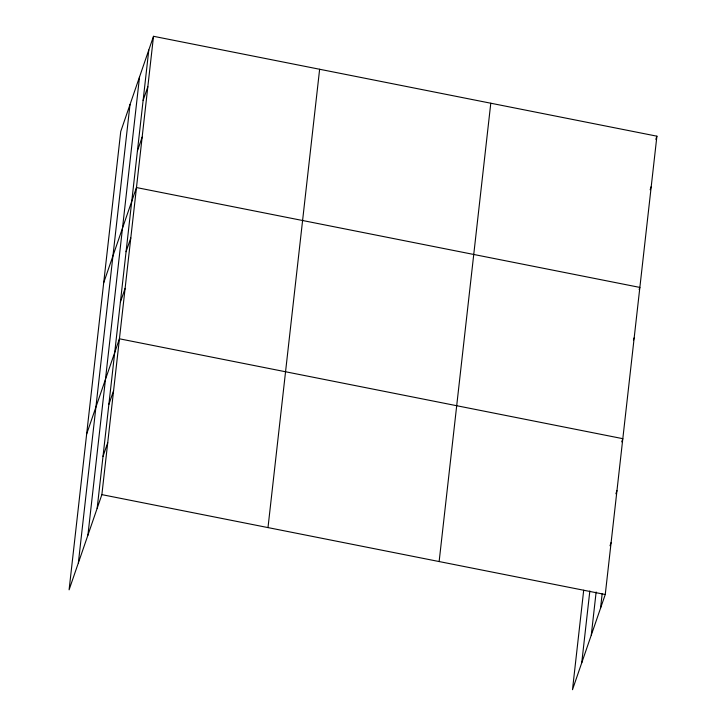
<?xml version="1.0" encoding="UTF-8"?>
<svg xmlns="http://www.w3.org/2000/svg" width="726" height="726" viewBox="0 0 726 726"><rect width="100%" height="100%" fill="white"/><g stroke="black" fill="none" stroke-linecap="round" stroke-linejoin="round"><path stroke-width="1.09" d="M78.354 562.94L129.999 104.598M87.9 535.234L139.537 76.902M97.157 508.354L148.794 50.012M153.513 36.3L120.743 131.488L69.097 589.821L101.876 494.633L153.513 36.3L656.903 136.179L605.257 594.512L572.487 689.7L583.695 590.229M267.994 527.593L319.631 69.26M439.139 561.552L490.785 103.219M581.744 662.811L589.839 590.973M591.282 635.114L596.137 592.008M600.538 608.225L602.153 593.859M143.113 100.433L147.832 86.721M137.432 150.854L142.16 137.132M103.7 282.741L136.479 187.553L639.86 287.423L639.134 289.538M126.07 251.686L130.798 237.965M120.389 302.098L125.117 288.385M86.657 433.994L119.436 338.797L622.817 438.676L621.728 441.844M108.855 404.464L113.583 390.742M103.01 456.409L107.729 442.688M655.814 139.338L656.903 136.179M650.133 189.758L651.222 186.591M633.453 339.95L634.179 337.844M615.875 493.789L616.964 490.622M610.022 545.734L611.111 542.567M101.876 494.633L605.257 594.512"/></g></svg>
